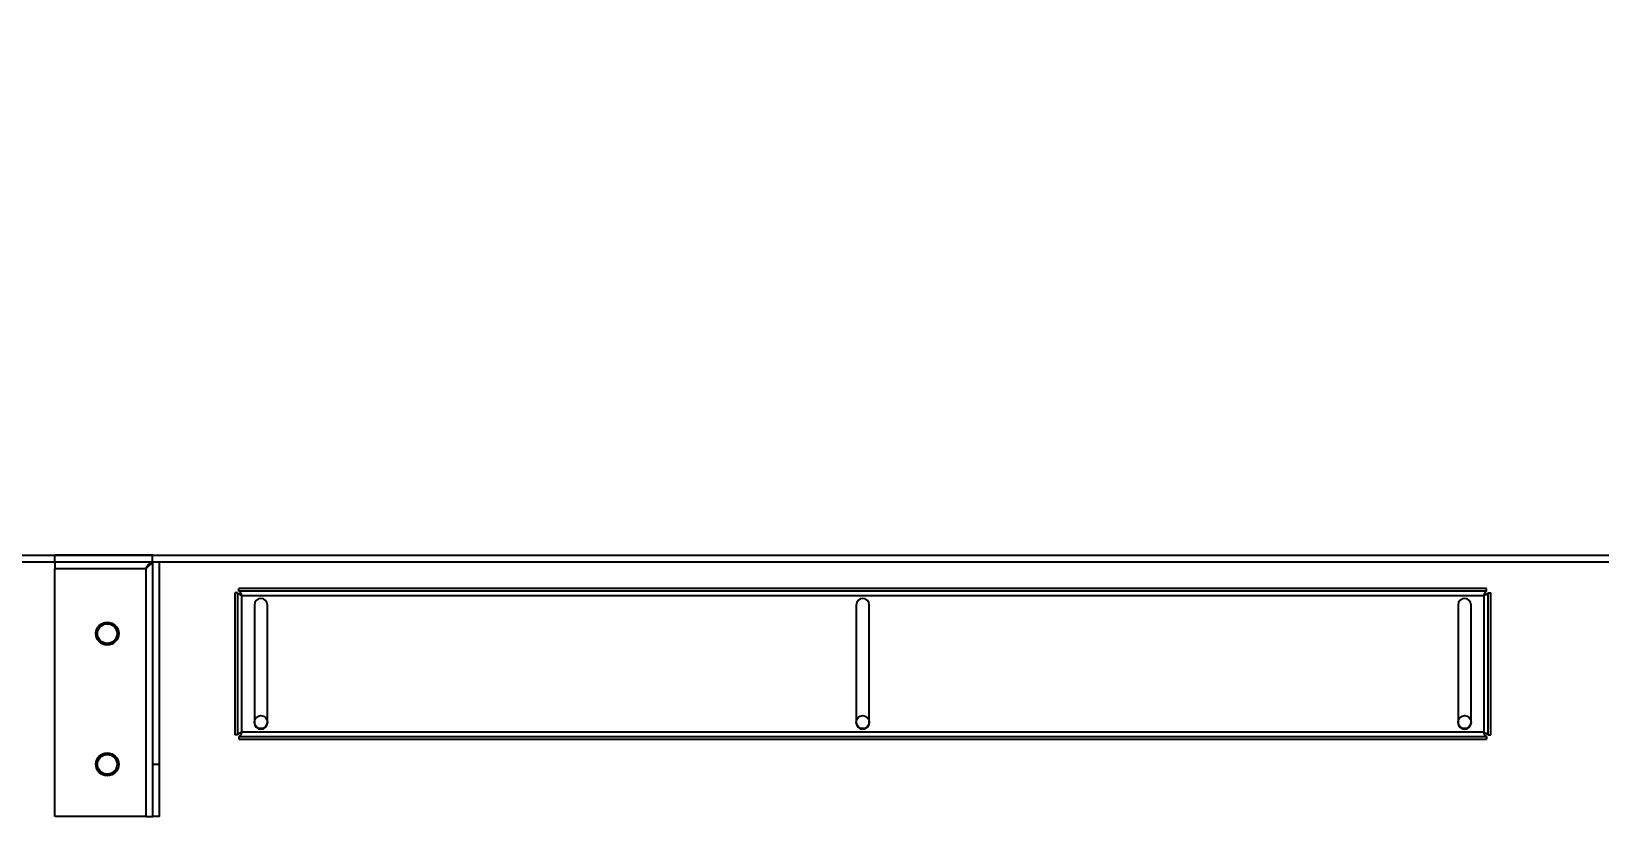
# Model space of a CAD drawing. Header units: inches. Extents: x 547 to 857, y -2 to 194.
# Drawn here: x 658.16 to 688.13, y 80.57 to 95.58 of the extents above; entities that cross this region are included whole.
import ezdxf
from ezdxf import colors
from ezdxf.entities.mleader import LeaderData, LeaderLine
from ezdxf.math import Vec2, Vec3

# ---------------------------------------------------------------- set-up
doc = ezdxf.new("R2010")
doc.units = ezdxf.units.IN
doc.header["$MEASUREMENT"] = 0
doc.linetypes.add('PHANTOM', pattern=[0.5, 0.25, -0.05, 0.05, -0.05, 0.05, -0.05])
doc.layers.add('Hingeable', color=7, linetype='PHANTOM')

msp = doc.modelspace()

# ---------------------------------------------------------------- linework, layer by layer
at = {"linetype": 'Continuous', "lineweight": 25}
for p, q in [((629.552, 85.5713), (688.552, 85.5713)), ((688.552, 85.4383), (629.552, 85.4383)), ((658.6145, 85.4413), (658.6145, 85.5713)), ((660.4775, 85.5713), (658.6145, 85.5713)), ((658.6145, 85.4413), (658.6145, 85.3073)), ((660.4775, 85.4413), (660.4775, 85.5713)), ((660.4845, 81.5713), (660.4845, 85.4342)), ((660.6145, 81.5713), (660.6145, 85.4342)), ((660.3505, 85.3073), (658.6145, 85.3073)), ((658.6145, 80.5713), (658.6145, 85.3073)), ((660.3505, 85.3073), (660.3505, 80.5713)), ((662.052, 84.8521), (662.052, 82.1328)), ((662.102, 84.8521), (662.052, 84.8521)), ((662.102, 84.8521), (662.102, 82.1328)), ((662.1299, 84.88), (662.1299, 84.93)), ((685.9742, 84.93), (662.1299, 84.93)), ((685.9742, 84.88), (662.1299, 84.88)), ((685.9742, 84.88), (685.9742, 84.93)), ((686.002, 84.8521), (686.052, 84.8521)), ((686.002, 82.1328), (686.002, 84.8521)), ((686.052, 82.1328), (686.052, 84.8521)), ((662.185, 84.797), (685.919, 84.797)), ((662.185, 82.188), (662.185, 84.797)), ((662.427, 84.6175), (662.427, 82.3675)), ((662.677, 82.3675), (662.677, 84.6175)), ((673.927, 84.6175), (673.927, 82.3675)), ((674.177, 82.3675), (674.177, 84.6175)), ((685.427, 84.6175), (685.427, 82.3675)), ((685.677, 82.3675), (685.677, 84.6175)), ((685.919, 84.797), (685.919, 82.188)), ((662.102, 82.1328), (662.052, 82.1328)), ((685.919, 82.188), (662.185, 82.188)), ((686.002, 82.1328), (686.052, 82.1328)), ((662.1299, 82.105), (662.1299, 82.055)), ((662.1299, 82.105), (685.9742, 82.105)), ((662.1299, 82.055), (685.9742, 82.055)), ((685.9742, 82.105), (685.9742, 82.055)), ((660.6145, 81.5713), (660.4845, 81.5713)), ((660.4845, 80.5713), (660.4845, 81.5713)), ((660.6145, 80.5713), (660.6145, 81.5713)), ((660.3505, 80.5713), (658.6145, 80.5713)), ((660.3505, 80.5713), (660.4845, 80.5713)), ((660.6145, 80.5713), (660.4845, 80.5713))]:
    msp.add_line(p, q, dxfattribs=at)
for centre, radius in [((659.6145, 84.0713), 0.2187), ((659.6145, 84.0713), 0.1875), ((662.552, 82.3802), 0.125), ((674.052, 82.3802), 0.125), ((685.552, 82.3802), 0.125), ((659.6145, 81.5713), 0.2187), ((659.6145, 81.5713), 0.1875)]:
    msp.add_circle(centre, radius, dxfattribs=at)
for centre, start, end in [((662.552, 84.6175), 0, 180), ((674.052, 84.6175), 0, 180), ((685.552, 84.6175), 0, 180), ((662.552, 82.3675), 180, 0), ((674.052, 82.3675), 180, 0), ((685.552, 82.3675), 180, 0)]:
    msp.add_arc(centre, 0.125, start, end, dxfattribs=at)
for points, knots in [([(660.3505, 85.3073), (660.3611, 85.3248), (660.3823, 85.36), (660.414, 85.4043), (660.4457, 85.4352), (660.4669, 85.4393), (660.4775, 85.4413)], [0, 0, 0, 0, 0.24999971, 0.50000315, 0.74999934, 1, 1, 1, 1]), ([(660.4845, 85.4342), (660.4835, 85.4332), (660.4813, 85.4311), (660.4653, 85.4179), (660.439, 85.3945), (660.4003, 85.3559), (660.3678, 85.3242), (660.3505, 85.3073)], [0, 0, 0, 0, 0.1511534, 0.3020013, 0.4605091, 0.7119824, 1, 1, 1, 1]), ([(662.185, 84.797), (662.1749, 84.8013), (662.1546, 84.8098), (662.1282, 84.8227), (662.1095, 84.8356), (662.1026, 84.8454), (662.1021, 84.8509), (662.102, 84.8521)], [0, 0, 0, 0, 0.23320412, 0.4664972, 0.69976316, 0.93304216, 1, 1, 1, 1]), ([(662.1299, 84.88), (662.1342, 84.8789), (662.1428, 84.8767), (662.1556, 84.8599), (662.1685, 84.8356), (662.1783, 84.8128), (662.1838, 84.7999), (662.185, 84.797)], [0, 0, 0, 0, 0.2332227, 0.4664888, 0.6997676, 0.9330417, 1, 1, 1, 1]), ([(685.919, 84.797), (685.9233, 84.8071), (685.9319, 84.8274), (685.9448, 84.8538), (685.9576, 84.8725), (685.9675, 84.8794), (685.973, 84.8799), (685.9742, 84.88)], [0, 0, 0, 0, 0.2332176, 0.4664862, 0.6997632, 0.9330417, 1, 1, 1, 1]), ([(686.002, 84.8521), (686.001, 84.8478), (685.9988, 84.8393), (685.982, 84.8264), (685.9576, 84.8135), (685.9349, 84.8037), (685.9219, 84.7982), (685.919, 84.797)], [0, 0, 0, 0, 0.2332229, 0.4664916, 0.6997641, 0.9330449, 1, 1, 1, 1]), ([(662.102, 82.1328), (662.1031, 82.1371), (662.1053, 82.1457), (662.1221, 82.1585), (662.1465, 82.1714), (662.1692, 82.1812), (662.1821, 82.1867), (662.185, 82.188)], [0, 0, 0, 0, 0.2332183, 0.4664938, 0.6997772, 0.933042, 1, 1, 1, 1]), ([(662.185, 82.188), (662.1808, 82.1778), (662.1722, 82.1576), (662.1593, 82.1312), (662.1464, 82.1124), (662.1366, 82.1055), (662.1311, 82.1051), (662.1299, 82.105)], [0, 0, 0, 0, 0.2332232, 0.4664909, 0.6997687, 0.9330419, 1, 1, 1, 1]), ([(685.9742, 82.105), (685.9699, 82.106), (685.9613, 82.1082), (685.9485, 82.125), (685.9356, 82.1494), (685.9258, 82.1721), (685.9203, 82.1851), (685.919, 82.188)], [0, 0, 0, 0, 0.2332229, 0.4664903, 0.6997614, 0.9330409, 1, 1, 1, 1]), ([(685.919, 82.188), (685.9292, 82.1837), (685.9495, 82.1751), (685.9759, 82.1622), (685.9946, 82.1494), (686.0015, 82.1395), (686.0019, 82.134), (686.002, 82.1328)], [0, 0, 0, 0, 0.233225, 0.4664945, 0.6997631, 0.9330447, 1, 1, 1, 1])]:
    msp.add_open_spline(points, degree=3, knots=knots, dxfattribs=at)

# ---------------------------------------------------------------- leaders
at = {"layer": 'Hingeable', "linetype": 'PHANTOM', "ltscale": 10}
ml = msp.add_multileader_mtext('Standard', dxfattribs=at)
ml.set_content('Hingeable, Lift Off\\PFan Assembly "Typical"', color=256)
ml.set_leader_properties()
ml.build(insert=Vec2(0, 0))
ml.multileader.update_dxf_attribs({"text_right_attachment_type": 6, "dogleg_length": 2, "arrow_head_size": 1.5})
ctx = ml.context
ctx.base_point, ctx.char_height, ctx.arrow_head_size, ctx.landing_gap_size, ctx.plane_origin = Vec3(690.8989, 99.4274), 2, 1.5, 0.5, Vec3(679.8408, 104.0661)
ctx.right_attachment = 6
notes = []
notes.append((ctx, [(0, (1, 1, 0), (688.8989, 99.4274), (1, 0), 2, [(0, [(679.8408, 104.0661)], 0, [])])]))
ctx.mtext.insert, ctx.mtext.flow_direction = Vec3(691.3989, 100.7608), 5
for ctx, leaders in notes:
    for number, flags, end, landing, length, lines in leaders:
        leader = LeaderData()
        leader.index, (leader.has_last_leader_line, leader.has_dogleg_vector, leader.attachment_direction) = number, flags
        leader.last_leader_point, leader.dogleg_vector, leader.dogleg_length = Vec3(end), Vec3(landing), length
        for number, points, colour, breaks in lines:
            line = LeaderLine()
            line.index, line.vertices, line.color, line.breaks = number, Vec3.list(points), colors.encode_raw_color(colour), breaks
            leader.lines.append(line)
        ctx.leaders.append(leader)

doc.saveas('drawing.dxf')
